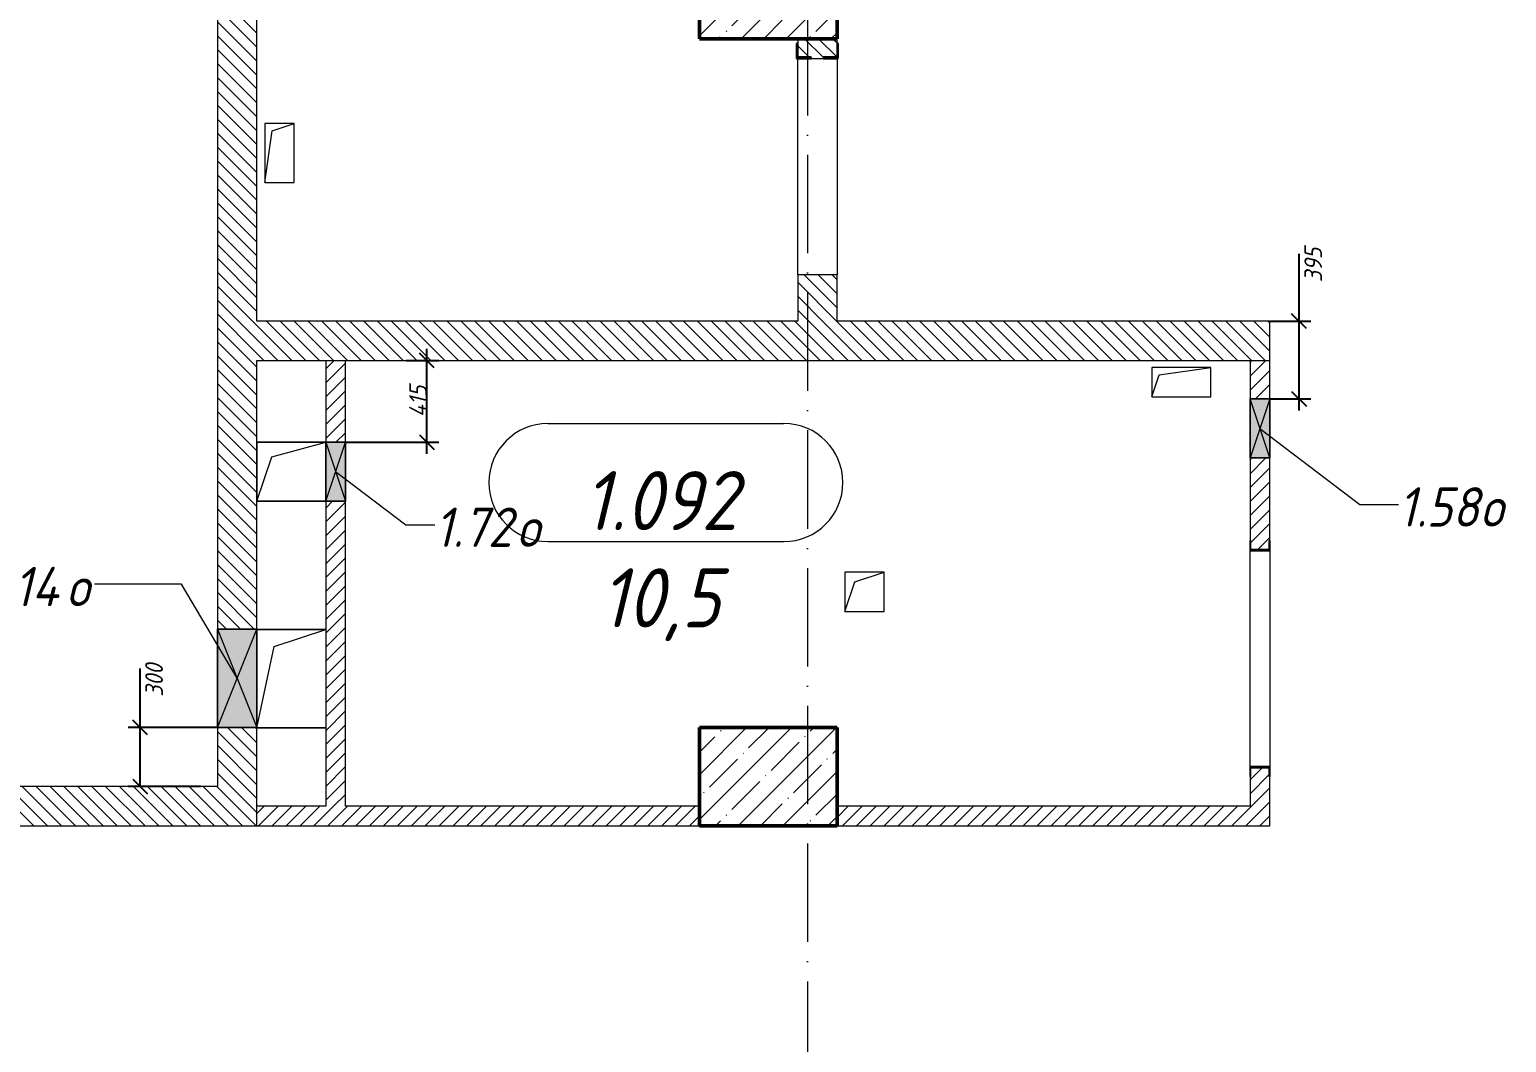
# Model space of a CAD drawing. Header units: millimetres. Extents: x -12989 to 629078, y -109036 to 555275.
# Drawn here: x 598158 to 605667, y 342472 to 347619 of the extents above; entities that cross this region are included whole.
import ezdxf

# ---------------------------------------------------------------- set-up
doc = ezdxf.new("R2010")
doc.units = ezdxf.units.MM
doc.linetypes.add('50_200_ШТРИХ_1Т_ш5_п1_п1_', pattern=[700, 500, -100, 0, -100])
for name, color, linetype, lineweight in [('A-____-____-DIMS', 7, 'Continuous', 9), ('A-DETL-GENF-OTLN', 7, 'Continuous', 9), ('A-FLOR-____-OTLN', 7, 'Continuous', 9), ('A-GENM-____-MCUT', 7, 'Continuous', 25), ('A-GENM-____-OTLN', 7, 'Continuous', 9), ('A-GENM-____-OTLN-1', 7, 'Continuous', 25), ('A-GLAZ-____-IDEN', 7, 'Continuous', 9), ('A-GLAZ-____-OTLN', 7, 'Continuous', 9), ('A-WALL-____-MCUT', 7, 'Continuous', 13), ('A-WALL-____-PATT-1', 7, 'Continuous', 9), ('A-WALL-FNSH-MCUT-1', 7, 'Continuous', 9), ('I-WALL-____-OTLN', 7, 'Continuous', 9), ('S-COLS-____-MCUT', 7, 'Continuous', 50), ('S-COLS-____-OTLN', 7, 'Continuous', 9), ('S-GRID-____-OTLN-1', 7, '50_200_ШТРИХ_1Т_ш5_п1_п1_', 9)]:
    doc.layers.add(name, color=color, linetype=linetype, lineweight=lineweight)
doc.layers.add('A-AREA-IDEN-1', color=7, linetype='Continuous', lineweight=9, true_color=0xaaaaaa)
doc.styles.add('ISOCPEUR_I', font='isocpeui.ttf', dxfattribs={"width": 0.9, "height": 2.5})
doc.styles.add('ISOCPEUR_I_11', font='isocpeui.ttf', dxfattribs={"width": 0.9, "height": 200})
doc.styles.add('ISOCPEUR_I_7', font='isocpeui.ttf', dxfattribs={"width": 0.9, "height": 90})
doc.dimstyles.new('ISO-1_8_0_9К_СРЕДНИЙ_Кладочные_1', dxfattribs={"dimscale": 304.8, "dimtxt": 89.638306, "dimasz": 0.246063, "dimexe": 0.19685, "dimexo": 0, "dimgap": 0, "dimtad": 1, "dimdec": 3, "dimrnd": 0.001, "dimdsep": 46, "dimtxsty": 'ISOCPEUR_I_7', "dimblk1": 'OBLIQUE', "dimblk2": 'OBLIQUE', "dimsah": 1, "dimcen": 0.09, "dimdle": 0.19685, "dimazin": 0, "dimtfac": 1, "dimtdec": 4, "dimtix": 1, "dimtmove": 0, "dimatfit": 3, "dimfxl": 1, "dimtvp": 1, "dimtolj": 1, "dimtzin": 0, "dimarcsym": 2})
doc.dimstyles.new('ISO-1_8_0_9К_СРЕДНИЙ_Кладочные_2', dxfattribs={"dimscale": 304.8, "dimtxt": 89.638306, "dimasz": 0.246063, "dimexe": 0.19685, "dimexo": 0, "dimgap": 0, "dimtad": 1, "dimdec": 3, "dimrnd": 0.001, "dimdsep": 46, "dimtxsty": 'ISOCPEUR_I_7', "dimblk1": 'OBLIQUE', "dimblk2": 'OBLIQUE', "dimsah": 1, "dimcen": 0.09, "dimdle": 0.19685, "dimazin": 0, "dimtfac": 1, "dimtdec": 4, "dimtix": 1, "dimtmove": 1, "dimatfit": 3, "dimfxl": 1, "dimtvp": 1, "dimtolj": 1, "dimtzin": 0, "dimarcsym": 2})
pattern_1 = [(135, (513013.31, 265891.49), (-35.35534, -35.35534), [])]
pattern_2 = [(45, (513013.31, 265891.49), (-35.35534, 35.35534), [])]

# ---------------------------------------------------------------- blocks, each defined once
blk = doc.blocks.new('BSC_Колонна _Прямоугольная - 500х700-V162-АР1_План отверстий 1 этажа в осях 1-64_Ю-ЯЯ')
at = {"layer": 'S-COLS-____-OTLN'}
h = blk.add_hatch(dxfattribs=at)
h.set_pattern_fill('FP_174', color=256, style=0, pattern_type=2)
h.set_pattern_definition([(315, (-77931.04, 88900), (114.04925, 114.04925), []), (315, (-77931.04, 88785.95), (114.04925, 114.04925), [201.613, -40.323, 3.353, -36.97])])
h.paths.add_polyline_path([(-250, -350), (250, -350), (250, 350), (-250, 350)], flags=0)
at = {"layer": 'S-COLS-____-MCUT'}
for p, q in [((250, 350), (-250, 350)), ((-250, 350), (-250, -350)), ((250, -350), (250, 350)), ((-250, -350), (250, -350))]:
    blk.add_line(p, q, dxfattribs=at)
blk = doc.blocks.new('BSC_Колонна _Прямоугольная - 500х700-V165-АР1_План отверстий 1 этажа в осях 1-64_Ю-ЯЯ')
at = {"layer": 'S-COLS-____-OTLN'}
h = blk.add_hatch(dxfattribs=at)
h.set_pattern_fill('FP_177', color=256, style=0, pattern_type=2)
h.set_pattern_definition([(315, (-81931.04, 88900), (114.04925, 114.04925), []), (315, (-81931.04, 88785.95), (114.04925, 114.04925), [201.613, -40.323, 3.353, -36.97])])
h.paths.add_polyline_path([(-250, -350), (250, -350), (250, 350), (-250, 350)], flags=0)
at = {"layer": 'S-COLS-____-MCUT'}
for p, q in [((250, 350), (-250, 350)), ((-250, 350), (-250, -350)), ((250, -350), (250, 350)), ((-250, -350), (250, -350))]:
    blk.add_line(p, q, dxfattribs=at)
blk = doc.blocks.new('154_Фахверк_СКБ_Швеллер - Тип_100_4010-27789772-АР1_План отверстий 1 этажа в осях 1-64_Ю-ЯЯ')
at = {"layer": 'A-GENM-____-MCUT'}
for p, q in [((175, 50), (125, 50)), ((125, 50), (125, -50)), ((128, 47), (175, 47)), ((128, -47), (128, 47)), ((175, 47), (175, 50)), ((125, -50), (175, -50)), ((175, -47), (128, -47)), ((175, -50), (175, -47))]:
    blk.add_line(p, q, dxfattribs=at)
blk = doc.blocks.new('Фахверк_СКБ_Уголок - 200_4010-27904266-АР1_План отверстий 1 этажа в осях 1-64_Ю-ЯЯ')
at = {"layer": 'A-GENM-____-MCUT'}
for p, q in [((125, 156), (50, 156)), ((50, 156), (50, 150)), ((125, 81), (125, 156)), ((50, 150), (119, 150)), ((119, 150), (119, 81)), ((119, 81), (125, 81)), ((125, 19), (119, 19)), ((119, 19), (119, -50)), ((125, -56), (125, 19)), ((119, -50), (50, -50)), ((50, -50), (50, -56)), ((50, -56), (125, -56))]:
    blk.add_line(p, q, dxfattribs=at)
blk = doc.blocks.new('AR_Отверстие прямоугольное _в плите_ - AR_Отверстие прямоугольное _в плите_-30459630-АР1_План отверстий 1 этажа в осях 1-64_Ю-ЯЯ')
at = {"layer": 'A-GENM-____-OTLN'}
for p, q in [((75, 150), (-75, 150)), ((-75, 150), (-75, -150)), ((-75, -150), (-37.5, 112.5)), ((-37.5, 112.5), (75, 150)), ((75, -150), (75, 150)), ((-75, -150), (75, -150))]:
    blk.add_line(p, q, dxfattribs=at)
blk = doc.blocks.new('AR_Отверстие прямоугольное _в плите_ - AR_Отверстие прямоугольное _в плите_-30459637-АР1_План отверстий 1 этажа в осях 1-64_Ю-ЯЯ')
at = {"layer": 'A-GENM-____-OTLN'}
for p, q in [((150, 75), (-150, 75)), ((-150, 75), (-150, -75)), ((-150, -75), (-112.5, 37.5)), ((-112.5, 37.5), (150, 75)), ((150, -75), (150, 75)), ((-150, -75), (150, -75))]:
    blk.add_line(p, q, dxfattribs=at)
blk = doc.blocks.new('AR_Отверстие прямоугольное _в плите_ - AR_Отверстие прямоугольное _в плите_-30459597-АР1_План отверстий 1 этажа в осях 1-64_Ю-ЯЯ')
at = {"layer": 'A-GENM-____-OTLN'}
for p, q in [((100, 100), (-100, 100)), ((-100, 100), (-100, -100)), ((-50, 50), (100, 100)), ((100, -100), (100, 100)), ((-100, -100), (-50, 50)), ((-100, -100), (100, -100))]:
    blk.add_line(p, q, dxfattribs=at)
blk = doc.blocks.new('AR_Отверстие прямоугольное _в плите_ - AR_Отверстие прямоугольное _в плите_-30552540-АР1_План отверстий 1 этажа в осях 1-64_Ю-ЯЯ')
at = {"layer": 'A-GENM-____-OTLN'}
for p, q in [((175, 250), (-175, 250)), ((-87.5, 162.5), (175, 250)), ((-175, -250), (-87.5, 162.5)), ((-175, -250), (175, -250))]:
    blk.add_line(p, q, dxfattribs=at)
blk = doc.blocks.new('AR_Отверстие прямоугольное _в плите_ - AR_Отверстие прямоугольное _в плите_-30552577-АР1_План отверстий 1 этажа в осях 1-64_Ю-ЯЯ')
at = {"layer": 'A-GENM-____-OTLN'}
for p, q in [((174.3, 150), (-175, 150)), ((-175, 150), (-175, -150)), ((-100, 75), (174.3, 149.8)), ((-175, -150), (-100, 75)), ((-175, -150), (174.3, -150))]:
    blk.add_line(p, q, dxfattribs=at)
blk = doc.blocks.new('AR_Отверстие прямоугольное _в стене__БезПР - AR_Отверстие прямоугольное _в стене__БезПР-36427736-АР1_План отверстий 1 этажа в осях 1-64_Ю-ЯЯ')
at = {"layer": 'A-GLAZ-____-OTLN'}
blk.add_hatch(color=256, dxfattribs=at).paths.add_polyline_path([(-150, -50), (150, -50), (150, 50), (-150, 50)], flags=0)
at = {"layer": 'A-DETL-GENF-OTLN'}
for p, q in [((-150, -50), (-150, 50)), ((-150, 50), (150, 50)), ((150, 50), (-150, -50)), ((-150, 50), (150, -50)), ((150, 50), (-150, 50)), ((-150, 50), (-150, -50)), ((150, 50), (150, -50)), ((150, -50), (150, 50)), ((150, -50), (-150, -50)), ((-150, -50), (150, -50))]:
    blk.add_line(p, q, dxfattribs=at)
at = {"layer": 'A-GLAZ-____-OTLN'}
blk.add_line((150, 50), (-150, 50), dxfattribs=at)
blk = doc.blocks.new('AR_Отверстие прямоугольное _в стене__БезПР - AR_Отверстие прямоугольное _в стене__БезПР-36427571-АР1_План отверстий 1 этажа в осях 1-64_Ю-ЯЯ')
at = {"layer": 'A-GLAZ-____-OTLN'}
blk.add_hatch(color=256, dxfattribs=at).paths.add_polyline_path([(150, -50), (150, 50), (-150, 50), (-150, -50)], flags=0)
at = {"layer": 'A-DETL-GENF-OTLN'}
for p, q in [((-150, -50), (-150, 50)), ((-150, 50), (150, 50)), ((150, 50), (-150, -50)), ((-150, 50), (150, -50)), ((150, 50), (-150, 50)), ((-150, 50), (-150, -50)), ((150, 50), (150, -50)), ((150, -50), (150, 50)), ((150, -50), (-150, -50)), ((-150, -50), (150, -50))]:
    blk.add_line(p, q, dxfattribs=at)
at = {"layer": 'A-GLAZ-____-OTLN'}
blk.add_line((150, 50), (-150, 50), dxfattribs=at)
blk = doc.blocks.new('AR_Отверстие прямоугольное _в стене__БезПР - AR_Отверстие прямоугольное _в стене__БезПР-36427847-АР1_План отверстий 1 этажа в осях 1-64_Ю-ЯЯ')
at = {"layer": 'A-GLAZ-____-OTLN'}
blk.add_hatch(color=256, dxfattribs=at).paths.add_polyline_path([(-250, -100), (250, -100), (250, 100), (-250, 100)], flags=0)
at = {"layer": 'A-DETL-GENF-OTLN'}
for p, q in [((-250, -100), (-250, 100)), ((-250, 100), (250, 100)), ((250, 100), (-250, -100)), ((-250, 100), (250, -100)), ((250, 100), (-250, 100)), ((-250, 100), (-250, -100)), ((250, 100), (250, -100)), ((250, -100), (250, 100)), ((250, -100), (-250, -100)), ((-250, -100), (250, -100))]:
    blk.add_line(p, q, dxfattribs=at)
at = {"layer": 'A-GLAZ-____-OTLN'}
blk.add_line((250, 100), (-250, 100), dxfattribs=at)
blk = doc.blocks.new('_Oblique')
at = {"color": 0, "linetype": 'ByBlock', "lineweight": -2}
blk.add_line((-0.5, -0.5), (0.5, 0.5), dxfattribs=at)
blk = doc.blocks.new('*D5673')
at = {"layer": 'A-____-____-DIMS', "color": 0, "lineweight": -2, "transparency": 16777216}
for p, q in [((604612.1, 346137.5), (604612.1, 346480)), ((604463.3, 346137.5), (604672.1, 346137.5)), ((604612.1, 345682.5), (604612.1, 346137.5)), ((604463.3, 345742.5), (604672.1, 345742.5))]:
    blk.add_line(p, q, dxfattribs=at)
at = {"layer": 'Defpoints', "color": 0, "transparency": 16777216}
for p in [(604463.3, 346137.5), (604612.1, 346137.5), (604463.3, 345742.5)]:
    blk.add_point(p, dxfattribs=at)
at = {"layer": 'A-____-____-DIMS', "color": 0, "lineweight": -2, "transparency": 16777216, "xscale": 75, "yscale": 75, "zscale": 75}
for p, rotation in [((604612.1, 346137.5), 90), ((604612.1, 345742.5), 270)]:
    blk.add_blockref('_Oblique', p, dxfattribs=dict(at, rotation=rotation))
at = {"layer": 'A-____-____-DIMS', "color": 0, "transparency": 16777216, "insert": (604639.3, 346335.2), "char_height": 90, "width": 409.578, "attachment_point": 1, "rotation": 90, "line_spacing_factor": 1.149209, "style": 'ISOCPEUR_I_7'}
blk.add_mtext('\\A1;395', dxfattribs=at)
blk = doc.blocks.new('*D5674')
at = {"layer": 'A-____-____-DIMS', "color": 0, "lineweight": -2, "transparency": 16777216}
for p, q in [((600177.9, 345462.5), (600177.9, 345997.5)), ((600071.8, 345937.5), (600237.9, 345937.5)), ((599763.3, 345522.5), (600237.9, 345522.5))]:
    blk.add_line(p, q, dxfattribs=at)
at = {"layer": 'Defpoints', "color": 0, "transparency": 16777216}
for p in [(600071.8, 345937.5), (600177.9, 345937.5), (599763.3, 345522.5)]:
    blk.add_point(p, dxfattribs=at)
at = {"layer": 'A-____-____-DIMS', "color": 0, "lineweight": -2, "transparency": 16777216, "xscale": 75, "yscale": 75, "zscale": 75}
for p, rotation in [((600177.9, 345937.5), 90), ((600177.9, 345522.5), 270)]:
    blk.add_blockref('_Oblique', p, dxfattribs=dict(at, rotation=rotation))
at = {"layer": 'A-____-____-DIMS', "color": 0, "transparency": 16777216, "insert": (600132.9, 345730), "char_height": 90, "width": 384.755, "attachment_point": 5, "rotation": 90, "style": 'ISOCPEUR_I_7'}
blk.add_mtext('\\A1;415', dxfattribs=at)
blk = doc.blocks.new('*D5667')
at = {"layer": 'A-____-____-DIMS', "color": 0, "lineweight": -2, "transparency": 16777216}
for p, q in [((598719.9, 344072.5), (598719.9, 344373)), ((598719.9, 343772.5), (598719.9, 344132.5)), ((599113.3, 344072.5), (598659.9, 344072.5)), ((599027.1, 343772.5), (598659.9, 343772.5))]:
    blk.add_line(p, q, dxfattribs=at)
at = {"layer": 'Defpoints', "color": 0, "transparency": 16777216}
for p in [(599113.3, 344072.5), (598719.9, 343772.5), (599027.1, 343772.5)]:
    blk.add_point(p, dxfattribs=at)
at = {"layer": 'A-____-____-DIMS', "color": 0, "lineweight": -2, "transparency": 16777216, "xscale": 75, "yscale": 75, "zscale": 75}
for p, rotation in [((598719.9, 344072.5), 90), ((598719.9, 343772.5), 270)]:
    blk.add_blockref('_Oblique', p, dxfattribs=dict(at, rotation=rotation))
at = {"layer": 'A-____-____-DIMS', "color": 0, "transparency": 16777216, "insert": (598745.9, 344228.2), "char_height": 90, "width": 409.578, "attachment_point": 1, "rotation": 90, "line_spacing_factor": 1.149209, "style": 'ISOCPEUR_I_7'}
blk.add_mtext('\\A1;300', dxfattribs=at)
blk = doc.blocks.new('AAR_СКБ_Марка_помещения_1_5 ммп - Номер _ Площадь-27962135-АИ_План этажа_Стены_1')
at = {"layer": 'A-AREA-IDEN-1'}
for p, q in [((-2.987, 3), (3.013, 3)), ((-2.987, 0), (3.013, 0))]:
    blk.add_line(p, q, dxfattribs=at)
for centre, start, end in [((-2.987, 1.5), 90, 270), ((3.013, 1.5), 270, 90)]:
    blk.add_arc(centre, 1.5, start, end, dxfattribs=at)

msp = doc.modelspace()

# ---------------------------------------------------------------- hatches: boundary and pattern name
at = {"layer": 'A-WALL-____-PATT-1'}
h = msp.add_hatch(dxfattribs=at)
h.set_pattern_fill('FP_6', color=256, style=0, pattern_type=2)
h.set_pattern_definition(pattern_1)
h.paths.add_polyline_path([(599113.3109, 343572.5335), (599313.3109, 343572.5335), (599313.3109, 344072.5335), (599113.3109, 344072.5335), (599113.3109, 343772.5335)], flags=0)
h.paths.add_polyline_path([(599180.9642, 344572.5335), (599313.3109, 344572.5335), (599313.3109, 351322.5335), (599113.3109, 351322.5335), (599113.3109, 344572.5335)], flags=0)
h = msp.add_hatch(dxfattribs=at)
h.set_pattern_fill('FP_6', color=256, style=0, pattern_type=2)
h.set_pattern_definition(pattern_1)
h.paths.add_polyline_path([(602263.3109, 346137.5335), (602263.3109, 346372.5335), (602063.3109, 346372.5335), (602063.3109, 346137.5335)], flags=0)
h.paths.add_polyline_path([(602132.3109, 347472.5335), (602194.3109, 347472.5335), (602194.3109, 347478.5335), (602263.3109, 347478.5335), (602263.3109, 347572.5335), (602063.3109, 347572.5335), (602063.3109, 347478.5335), (602132.3109, 347478.5335)], flags=0)
h = msp.add_hatch(dxfattribs=at)
h.set_pattern_fill('FP_6', color=256, style=0, pattern_type=2)
h.set_pattern_definition(pattern_1)
h.paths.add_polyline_path([(604363.3109, 345937.5335), (604463.3109, 345937.5335), (604463.3109, 346137.5335), (599313.3109, 346137.5335), (599313.3109, 345937.5335), (603140.4362, 345937.5335)], flags=0)
h = msp.add_hatch(dxfattribs=at)
h.set_pattern_fill('FP_5', color=256, style=0, pattern_type=2)
h.set_pattern_definition(pattern_2)
h.paths.add_polyline_path([(599763.3109, 343672.533), (599763.3109, 345222.5335), (599663.3109, 345222.5335), (599663.3109, 343672.533)], flags=0)
h.paths.add_polyline_path([(599663.3109, 345522.5335), (599763.3109, 345522.5335), (599763.3109, 345937.5335), (599663.3109, 345937.5335), (599663.3109, 345718.141)], flags=0)
h = msp.add_hatch(dxfattribs=at)
h.set_pattern_fill('FP_5', color=256, style=0, pattern_type=2)
h.set_pattern_definition(pattern_2)
h.paths.add_polyline_path([(604363.3109, 343572.533), (604463.3109, 343572.533), (604463.3109, 343822.533), (604460.3109, 343822.533), (604460.3109, 343869.533), (604366.3109, 343869.533), (604366.3109, 343822.533), (604363.3109, 343822.533), (604363.3109, 343672.533)], flags=0)
h.paths.add_polyline_path([(604460.3109, 344975.533), (604460.3109, 345022.533), (604463.3109, 345022.533), (604463.3109, 345442.5335), (604363.3109, 345442.5335), (604363.3109, 345022.533), (604366.3109, 345022.533), (604366.3109, 344975.533)], flags=0)
h.paths.add_polyline_path([(604463.3109, 345742.5335), (604463.3109, 345937.5335), (604363.3109, 345937.5335), (604363.3109, 345742.5335), (604383.5181, 345742.5335)], flags=0)
h = msp.add_hatch(dxfattribs=at)
h.set_pattern_fill('FP_6', color=256, style=0, pattern_type=2)
h.set_pattern_definition(pattern_1)
h.paths.add_polyline_path([(599113.3109, 343572.5335), (599113.3109, 343772.5335), (596513.3109, 343772.5335), (596513.3109, 343572.5335), (597837.9342, 343572.5335)], flags=0)
h = msp.add_hatch(dxfattribs=at)
h.set_pattern_fill('FP_5', color=256, style=0, pattern_type=2)
h.set_pattern_definition(pattern_2)
h.paths.add_polyline_path([(601563.3109, 343572.533), (601563.3109, 343672.533), (599313.3109, 343672.533), (599313.3109, 343572.533), (601372.9355, 343572.533)], flags=0)
h = msp.add_hatch(dxfattribs=at)
h.set_pattern_fill('FP_5', color=256, style=0, pattern_type=2)
h.set_pattern_definition(pattern_2)
h.paths.add_polyline_path([(604363.3109, 343572.533), (604363.3109, 343672.533), (602263.3109, 343672.533), (602263.3109, 343572.533)], flags=0)

# ---------------------------------------------------------------- linework, layer by layer
at = {"layer": 'A-FLOR-____-OTLN'}
for p, q in [((599314.0364, 345522.5335), (599663.3109, 345522.5335)), ((599314.0364, 345222.5335), (599314.0364, 345522.5335)), ((599663.3109, 345222.5335), (599314.0364, 345222.5335)), ((599313.3109, 344571.2004), (599663.3109, 344571.2004)), ((599663.3109, 344071.2004), (599313.3109, 344071.2004))]:
    msp.add_line(p, q, dxfattribs=at)
at = {"layer": 'A-GLAZ-____-IDEN'}
for p, q in [((604413.3109, 345592.5335), (604921.9906, 345205.4887)), ((599713.3109, 345372.5335), (600070.0492, 345102.5814)), ((604921.9906, 345205.4887), (605117.4328, 345205.4887)), ((600070.0492, 345102.5814), (600218.4375, 345102.5814)), ((598931.0331, 344801.0814), (598488.4827, 344801.0814)), ((599213.3109, 344322.5335), (598931.0331, 344801.0814))]:
    msp.add_line(p, q, dxfattribs=at)
at = {"layer": 'A-WALL-____-MCUT'}
for p, q in [((599113.3109, 351322.5335), (599113.3109, 344572.5335)), ((599313.3109, 346137.5335), (599313.3109, 351322.5335)), ((602063.3109, 347572.5335), (602063.3109, 347547.5335)), ((602263.3109, 347547.5335), (602263.3109, 347572.5335)), ((602132.3109, 347472.5335), (602194.3109, 347472.5335)), ((602063.3109, 346372.5335), (602063.3109, 346137.5335)), ((602263.3109, 346372.5335), (602063.3109, 346372.5335)), ((602263.3109, 346137.5335), (602263.3109, 346372.5335)), ((602063.3109, 346137.5335), (599313.3109, 346137.5335)), ((604463.3109, 346137.5335), (602263.3109, 346137.5335)), ((604463.3109, 345937.5335), (604463.3109, 346137.5335)), ((599313.3109, 344572.5335), (599313.3109, 345937.5335)), ((599313.3109, 345937.5335), (604463.3109, 345937.5335)), ((599113.3109, 344072.5335), (599113.3109, 343772.5335)), ((599313.3109, 343572.533), (599313.3109, 344072.5335)), ((599113.3109, 343772.5335), (596513.3109, 343772.5335)), ((596513.3109, 343572.5335), (599313.3109, 343572.5335))]:
    msp.add_line(p, q, dxfattribs=at)
at = {"layer": 'A-WALL-FNSH-MCUT-1'}
for p, q in [((599663.3109, 345937.5335), (599663.3109, 345522.5335)), ((599763.3109, 345522.5335), (599763.3109, 345937.5335)), ((604363.3109, 345937.5335), (604363.3109, 345742.5335)), ((604463.3109, 345742.5335), (604463.3109, 345937.5335)), ((604363.3109, 345442.5335), (604363.3109, 345022.533)), ((604463.3109, 345022.533), (604463.3109, 345442.5335)), ((599663.3109, 345222.5335), (599663.3109, 343672.533)), ((599763.3109, 343672.533), (599763.3109, 345222.5335)), ((604363.3109, 343822.533), (604363.3109, 343672.533)), ((604463.3109, 343572.533), (604463.3109, 343822.533)), ((599663.3109, 343672.533), (599313.3109, 343672.533)), ((601563.3109, 343672.533), (599763.3109, 343672.533)), ((604363.3109, 343672.533), (602263.3109, 343672.533)), ((599313.3109, 343572.533), (601563.3109, 343572.533)), ((602263.3109, 343572.533), (604463.3109, 343572.533))]:
    msp.add_line(p, q, dxfattribs=at)
at = {"layer": 'I-WALL-____-OTLN'}
for p, q in [((602063.3109, 346372.5335), (602063.3109, 347472.5335)), ((602263.3109, 347472.5335), (602263.3109, 346372.5335)), ((604363.3109, 343872.533), (604363.3109, 344972.533)), ((604463.3109, 344972.533), (604463.3109, 343872.533))]:
    msp.add_line(p, q, dxfattribs=at)
at = {"layer": 'S-GRID-____-OTLN-1'}
msp.add_line((602113.3109, 356784.3429), (602113.3109, 305473.1205), dxfattribs=at)

# ---------------------------------------------------------------- block references
at = {"layer": 'A-AREA-IDEN-1', "xscale": 199.9999999999999, "yscale": 199.9999999999999, "zscale": 199.9999999999999}
msp.add_blockref('AAR_СКБ_Марка_помещения_1_5 ммп - Номер _ Площадь-27962135-АИ_План этажа_Стены_1', (601390.4797, 345017.0273), dxfattribs=at)
at = {"layer": 'A-GENM-____-OTLN'}
for name, p in [('AR_Отверстие прямоугольное _в плите_ - AR_Отверстие прямоугольное _в плите_-30459630-АР1_План отверстий 1 этажа в осях 1-64_Ю-ЯЯ', (599428.3277, 346992.186)), ('AR_Отверстие прямоугольное _в плите_ - AR_Отверстие прямоугольное _в плите_-30459637-АР1_План отверстий 1 этажа в осях 1-64_Ю-ЯЯ', (604013.3109, 345827.5335)), ('AR_Отверстие прямоугольное _в плите_ - AR_Отверстие прямоугольное _в плите_-30552577-АР1_План отверстий 1 этажа в осях 1-64_Ю-ЯЯ', (599489.0364, 345372.5335)), ('AR_Отверстие прямоугольное _в плите_ - AR_Отверстие прямоугольное _в плите_-30459597-АР1_План отверстий 1 этажа в осях 1-64_Ю-ЯЯ', (602403.3109, 344762.186)), ('AR_Отверстие прямоугольное _в плите_ - AR_Отверстие прямоугольное _в плите_-30552540-АР1_План отверстий 1 этажа в осях 1-64_Ю-ЯЯ', (599488.3109, 344321.2004))]:
    msp.add_blockref(name, p, dxfattribs=at)
at = {"layer": 'A-GENM-____-OTLN-1'}
for name, p, rotation in [('Фахверк_СКБ_Уголок - 200_4010-27904266-АР1_План отверстий 1 этажа в осях 1-64_Ю-ЯЯ', (602113.3109, 347597.5335), 270), ('154_Фахверк_СКБ_Швеллер - Тип_100_4010-27789772-АР1_План отверстий 1 этажа в осях 1-64_Ю-ЯЯ', (604413.3109, 344847.533), 90), ('154_Фахверк_СКБ_Швеллер - Тип_100_4010-27789772-АР1_План отверстий 1 этажа в осях 1-64_Ю-ЯЯ', (604413.3109, 343997.533), 270)]:
    msp.add_blockref(name, p, dxfattribs=dict(at, rotation=rotation))
at = {"layer": 'A-GLAZ-____-OTLN'}
for name, p, rotation in [('AR_Отверстие прямоугольное _в стене__БезПР - AR_Отверстие прямоугольное _в стене__БезПР-36427571-АР1_План отверстий 1 этажа в осях 1-64_Ю-ЯЯ', (604413.3109, 345592.5335), 270), ('AR_Отверстие прямоугольное _в стене__БезПР - AR_Отверстие прямоугольное _в стене__БезПР-36427736-АР1_План отверстий 1 этажа в осях 1-64_Ю-ЯЯ', (599713.3109, 345372.5335), 90), ('AR_Отверстие прямоугольное _в стене__БезПР - AR_Отверстие прямоугольное _в стене__БезПР-36427847-АР1_План отверстий 1 этажа в осях 1-64_Ю-ЯЯ', (599213.3109, 344322.5335), 89.99999999999993)]:
    msp.add_blockref(name, p, dxfattribs=dict(at, rotation=rotation))
at = {"layer": 'S-COLS-____-OTLN', "rotation": 89.9999999999999}
for name, p in [('BSC_Колонна _Прямоугольная - 500х700-V165-АР1_План отверстий 1 этажа в осях 1-64_Ю-ЯЯ', (601913.3109, 347822.5335)), ('BSC_Колонна _Прямоугольная - 500х700-V162-АР1_План отверстий 1 этажа в осях 1-64_Ю-ЯЯ', (601913.3109, 343822.533))]:
    msp.add_blockref(name, p, dxfattribs=at)

# ---------------------------------------------------------------- texts
at = {"layer": 'A-AREA-IDEN-1', "char_height": 300, "attachment_point": 8, "line_spacing_factor": 1.139951, "style": 'ISOCPEUR_I'}
for s, insert, width in [('\\pxqc,t8.46667,16.93333,25.4,33.86667,42.33333,50.8,59.26667,67.73333,76.2,84.66667,93.13333,101.6,110.06667,118.53333,127,135.46667,143.93333,152.4,160.86667,169.33333,177.8,186.26667,194.73333,203.2,211.66667,220.13333,228.6,237.06667,245.53333,254,262.46667,270.93333;{1.092}', (601365.0506, 345075.3572), 900), ('\\pxqc,t8.46667,16.93333,25.4,33.86667,42.33333,50.8,59.26667,67.73333,76.2,84.66667,93.13333,101.6,110.06667,118.53333,127,135.46667,143.93333,152.4,160.86667,169.33333,177.8,186.26667,194.73333,203.2,211.66667,220.13333,228.6,237.06667,245.53333,254,262.46667,270.93333;{10,5}', (601365.0506, 344511.4092), 702)]:
    msp.add_mtext(s, dxfattribs=dict(at, insert=insert, width=width))
at = {"layer": 'A-GLAZ-____-IDEN', "char_height": 200, "attachment_point": 1, "style": 'ISOCPEUR_I_11'}
for s, insert, width in [('1.58', (605117.4328, 345293.1033), 505.063125), ('\\fISOCPEUR|b0|i1|c204|p34|;\\W.9;о', (605534.1515, 345293.1033), 158.734125), ('1.72', (600218.4375, 345190.196), 505.063125), ('\\fISOCPEUR|b0|i1|c204|p34|;\\W.9;о', (600635.1563, 345190.196), 158.734125), ('1.114', (597845.3276, 344888.696), 606.07575), ('\\fISOCPEUR|b0|i1|c204|p34|;\\W.9;о', (598345.3901, 344888.696), 158.734125)]:
    msp.add_mtext(s, dxfattribs=dict(at, insert=insert, width=width))

# ---------------------------------------------------------------- dimensions: what is measured, and where the dimension line sits
at = {"layer": 'A-____-____-DIMS'}
for base, p1, p2, override, picture, middle in [((604612.0614, 346137.5335), (604463.3109, 345742.5335), (604463.3109, 346137.5335), {"dimpost": '<>', "dimfxl": 395}, '*D5673', (604699.2591, 346479.9827)), ((598719.8682, 343772.5335), (599113.3109, 344072.5335), (599027.128, 343772.5335), {"dimpost": '<>', "dimfxl": 312.133761}, '*D5667', (598805.9, 344372.9675))]:
    dim = msp.add_linear_dim(base=base, p1=p1, p2=p2, angle=90, dimstyle='ISO-1_8_0_9К_СРЕДНИЙ_Кладочные_1', override=override, dxfattribs=at)
    dim.commit()
    dim.dimension.update_dxf_attribs({"geometry": picture, "text_midpoint": middle, "dimtype": 160, "text_rotation": 90})
dim = msp.add_linear_dim(base=(600177.8966, 345937.5335), p1=(599763.3109, 345522.5335), p2=(600071.8306, 345937.5335), angle=90, dimstyle='ISO-1_8_0_9К_СРЕДНИЙ_Кладочные_2', override={"dimpost": '<>', "dimfxl": 517.116419}, dxfattribs=at)
dim.commit()
dim.dimension.update_dxf_attribs({"geometry": '*D5674', "text_midpoint": (600132.8966, 345730.0335)})

doc.saveas('drawing.dxf')
